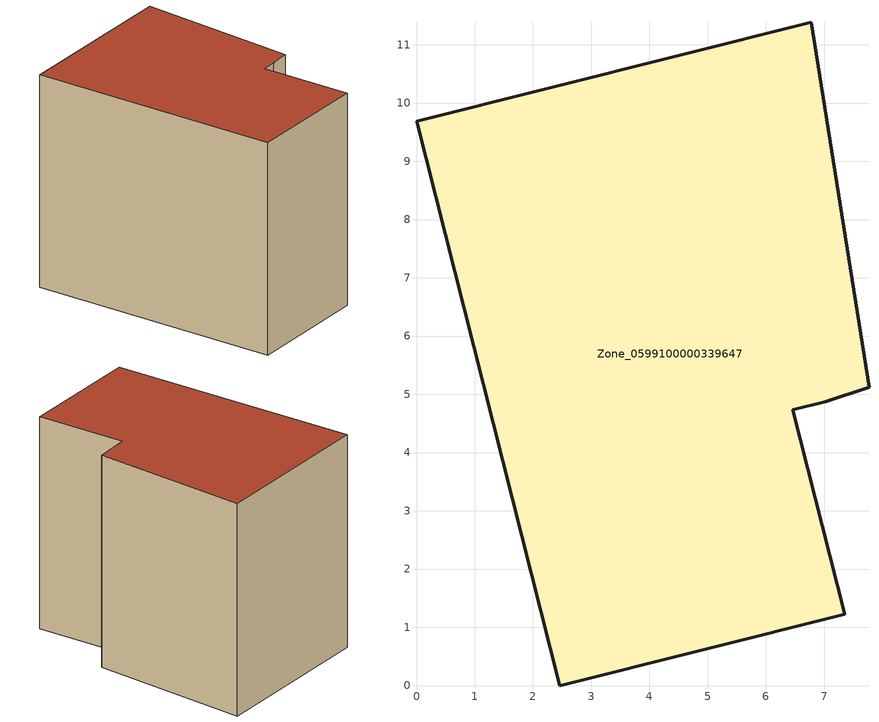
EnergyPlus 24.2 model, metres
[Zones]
Zone_0599100000339647
 floor ground (C_G): 6.78,11.38 7.77,5.12 7.02,4.87 6.46,4.74 7.35,1.22 2.46,0 0,9.68 z0
 wall outside (C_F): 2.46,0 7.35,1.22 6.46,4.74 7.02,4.87 7.77,5.12 6.78,11.38 0,9.68 2.46,0 z0:8.48
 roof outside (C_R): 7.77,5.12 6.78,11.38 0,9.68 2.46,0 7.35,1.22 6.46,4.74 7.02,4.87 z8.48
[BUILDING]
Pand.0599100000339647: North Axis=0; Terrain=City; Loads Convergence Tolerance Value=0.04; Temperature Convergence Tolerance Value=0.4; Solar Distribution=FullExterior; Maximum Number of Warmup Days=25; Minimum Number of Warmup Days=1
[Site:Location]
Rotterdam.The.Hague.AP_ZH_NLD Design_Conditions: Latitude=51.96; Longitude=4.45; Time Zone=1; Elevation=-4.5
[SITE:GROUNDTEMPERATURE:BUILDINGSURFACE]
18, 18, 18, 18, 18, 18, 18, 18, 18, 18, 18, 18
[MATERIAL] Thermal Absorptance=0.9; Solar Absorptance=0.7; Visible Absorptance=0.7
Name | Roughness | Thickness | Conductivity | Density | Specific Heat
G.TI.1992-2005 | MediumSmooth | 0.15 | 0.06 | 540 | 1210
F.TI.1992-2005 | Rough | 0.3 | 0.12 | 1920 | 840
R.TI.1992-2005 | MediumRough | 0.2 | 0.08 | 1500 | 1000
[CONSTRUCTION]
C_G: G.TI.1992-2005
C_F: F.TI.1992-2005
C_R: R.TI.1992-2005
[ZONE]
Zone_0599100000339647: Type=1; Multiplier=1; Ceiling Height=Autocalculate; Volume=Autocalculate; Floor Area=autocalculate; Part of Total Floor Area=Yes
[ZONEINFILTRATION:DESIGNFLOWRATE]
Infil_Zone_0599100000339647: Zone or ZoneList or Space or SpaceList=Zone_0599100000339647; Schedule=AlwaysOn; Design Flow Rate Calculation Method=Flow/Area; Flow Rate per Floor Area=0.0015; Constant Term Coefficient=1; Temperature Term Coefficient=0; Velocity Term Coefficient=0; Velocity Squared Term Coefficient=0
[HVACTEMPLATE:ZONE:IDEALLOADSAIRSYSTEM]
Zone_0599100000339647: Maximum Heating Supply Air Temperature=50; Minimum Cooling Supply Air Temperature=13; Maximum Heating Supply Air Humidity Ratio=0.0156; Minimum Cooling Supply Air Humidity Ratio=0.0077; Heating Limit=NoLimit; Cooling Limit=NoLimit; Dehumidification Control Type=ConstantSensibleHeatRatio; Cooling Sensible Heat Ratio=0.7; Dehumidification Setpoint=60; Humidification Control Type=None; Humidification Setpoint=30; Outdoor Air Method=None; Outdoor Air Flow Rate per Person=0.00944; Outdoor Air Flow Rate per Zone Floor Area=0; Outdoor Air Flow Rate per Zone=0; Demand Controlled Ventilation Type=None; Outdoor Air Economizer Type=NoEconomizer; Heat Recovery Type=None; Sensible Heat Recovery Effectiveness=0.7; Latent Heat Recovery Effectiveness=0.65
[ZONECONTROL:THERMOSTAT]
ThermostatControl_Zone_0599100000339647: Zone or ZoneList=Zone_0599100000339647; Control Type Schedule=DualSetpointControlType; Control 1=Thermostat_Zone_0599100000339647; Temperature Difference Between Cutout And Setpoint=0
[THERMOSTATSETPOINT:DUALSETPOINT]
Thermostat_Zone_0599100000339647: Heating Setpoint Temperature Schedule=HeatingSetpoint_Zone_0599100000339647; Cooling Setpoint Temperature Schedule=CoolingSetpoint_Zone_0599100000339647
[SCHEDULE:COMPACT]
HeatingSetpoint_Zone_0599100000339647: Through: 12/31, For: AllDays, Until: 24:00, 21
CoolingSetpoint_Zone_0599100000339647: Through: 12/31, For: AllDays, Until: 24:00, 24
DualSetpointControlType: Through: 12/31, For: AllDays, Until: 24:00, 4
AlwaysOn: Through: 12/31, For: AllDays, Until: 24:00, 1
